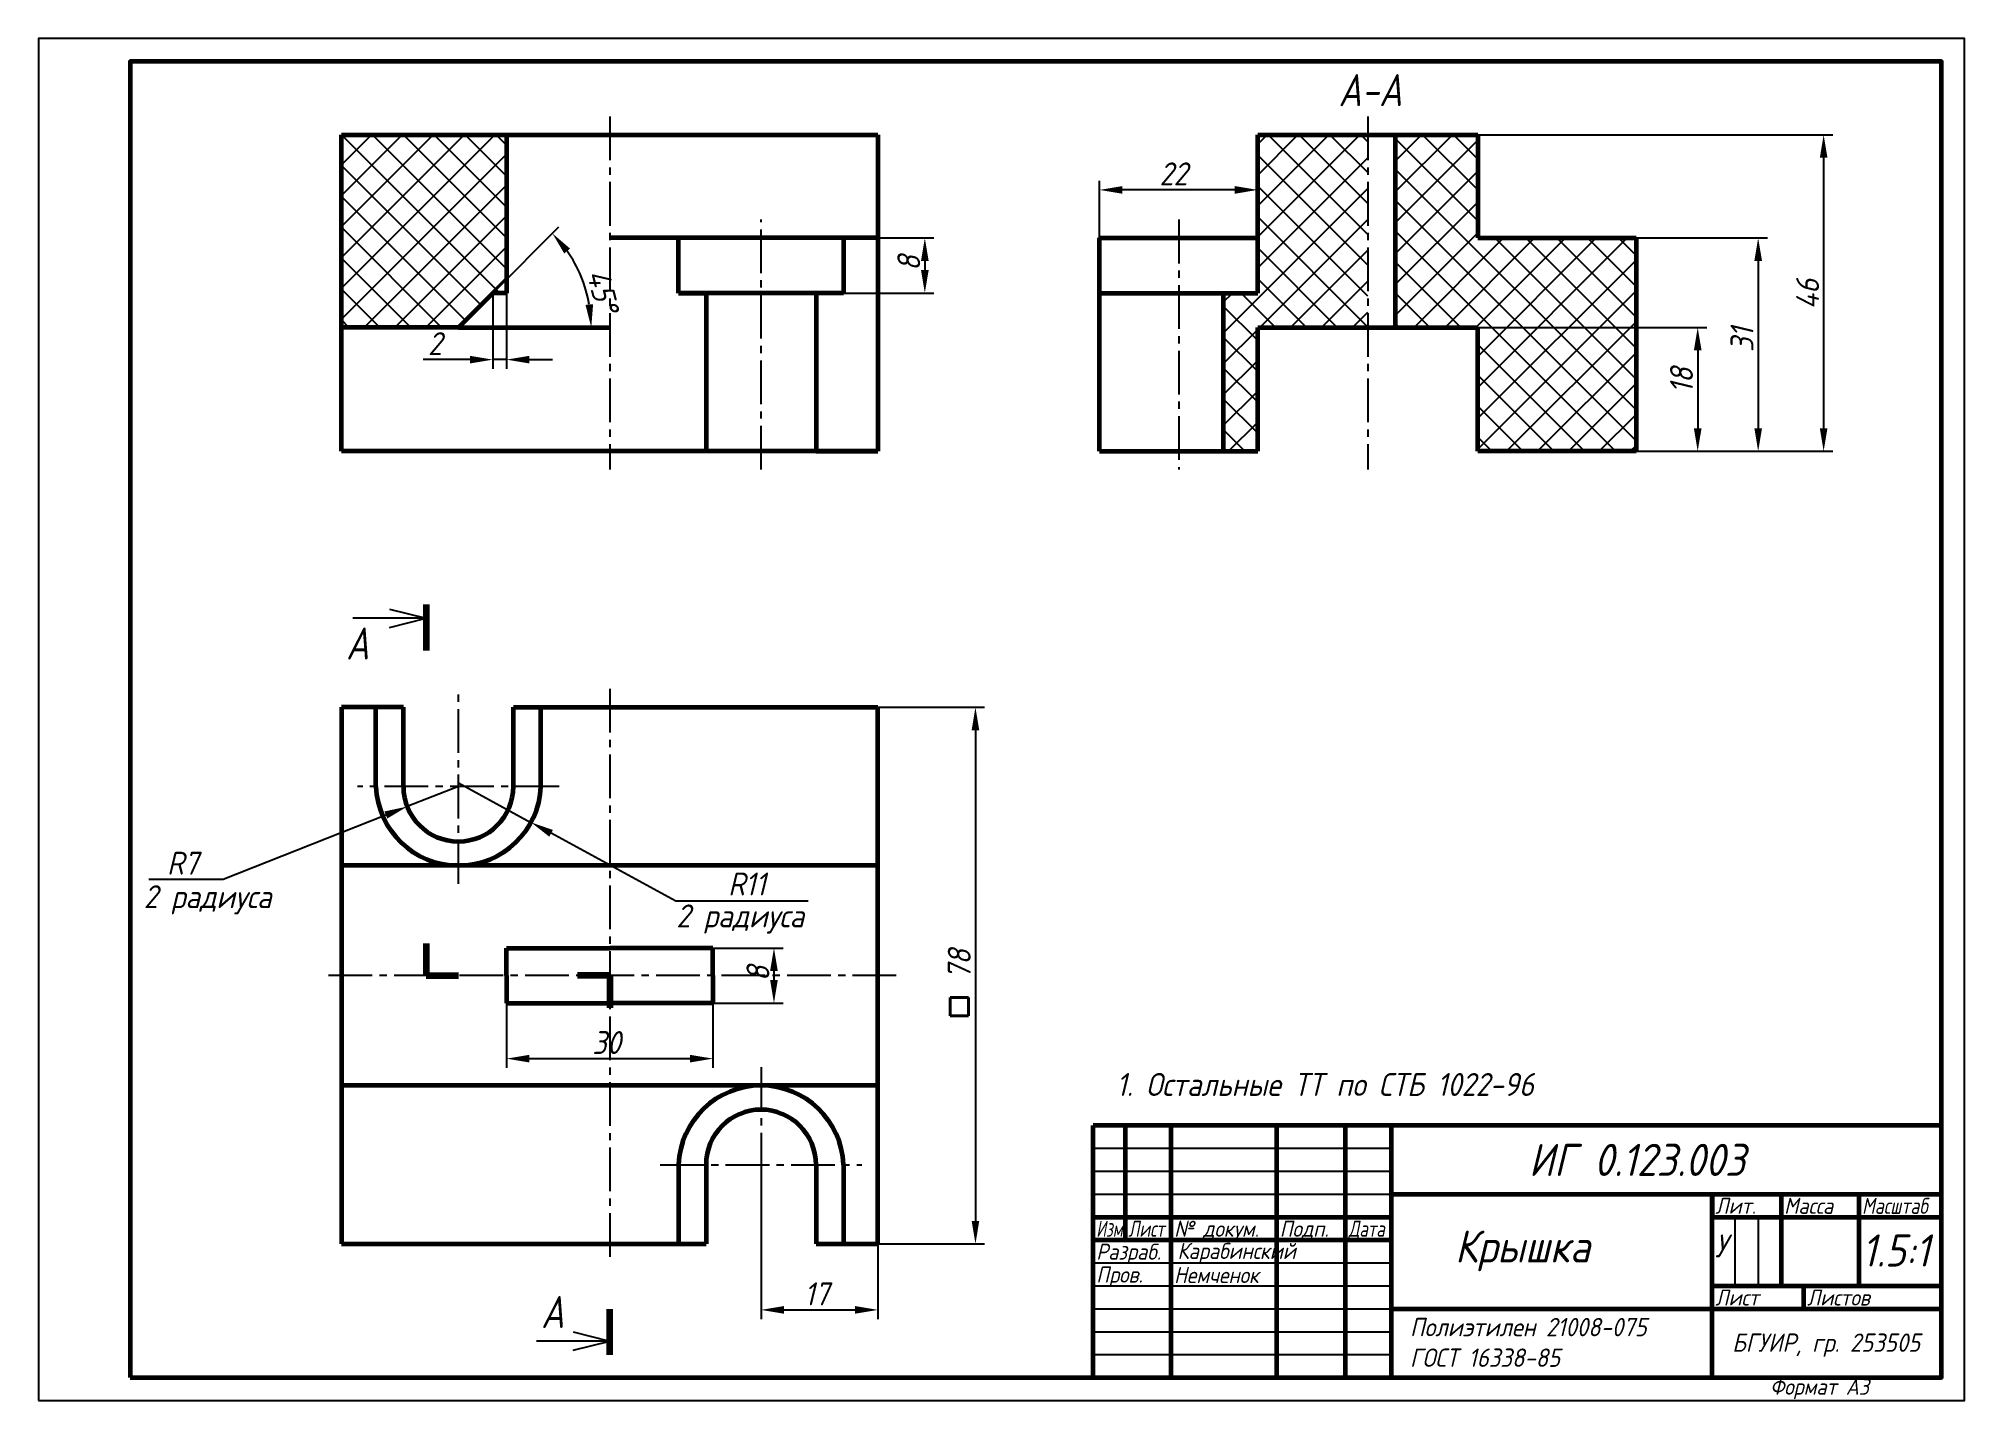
# Model space of a CAD drawing. Header units: millimetres. Extents: x 0 to 420, y 0 to 297.
import ezdxf

# ---------------------------------------------------------------- set-up
doc = ezdxf.new("R2010")
doc.units = ezdxf.units.MM
doc.header["$LTSCALE"] = 0.5
doc.linetypes.add('осевая2', pattern=[28.575, 19.05, -3.175, 3.175, -3.175])
doc.layers.get('0').update_dxf_attribs({"lineweight": 60})
doc.layers.get('Defpoints').update_dxf_attribs({"color": 5})
doc.layers.add('1-оси', color=1, linetype='осевая2')
doc.layers.add('3-размеры', color=6, linetype='Continuous')
doc.layers.add('4-текст', color=7, linetype='Continuous', true_color=0x00ad00)
doc.styles.get("Standard").update_dxf_attribs({"font": 'isocpeui.ttf', "width": 0.9})
doc.dimstyles.new('Standart', dxfattribs={"dimtxt": 5, "dimasz": 5, "dimexe": 2, "dimexo": 0, "dimgap": 1, "dimtad": 1, "dimtoh": 1, "dimdec": 0, "dimtxsty": 'Standard', "dimcen": 2.5, "dimadec": 0, "dimazin": 0, "dimtfac": 1, "dimtdec": 0, "dimtmove": 0, "dimatfit": 3, "dimldrblk": 'DOTSMALL', "dimfxl": 1, "dimarcsym": 0})
pattern_1 = [(45, (-887.051, -37.0647), (-3.367596, 3.367596), []), (135, (-887.051, -37.0647), (-3.367596, -3.367596), [])]

# ---------------------------------------------------------------- blocks, each defined once
blk = doc.blocks.new('*D2')
at = {"layer": '3-размеры', "color": 0, "lineweight": -2}
blk.add_line((99.06, 241.5), (113.47, 255.91), dxfattribs=at)
blk.add_arc((91.56, 234), 28.98, 9.8976, 35.1024, dxfattribs=at)
for points in [[(114.64, 250.13), (115.91, 251.2), (112.06, 254.5)], [(120.94, 239.06), (119.28, 238.91), (120.54, 234)]]:
    blk.add_solid(points, dxfattribs=at)
at = {"layer": 'Defpoints', "color": 0, "lineweight": -2}
for p in [(116.66, 248.49), (99.06, 241.5), (91.56, 234), (91.56, 234), (124.56, 234)]:
    blk.add_point(p, dxfattribs=at)
at = {"layer": '3-размеры', "color": 0, "lineweight": -2, "insert": (123.04, 242), "char_height": 5, "attachment_point": 5, "rotation": 284.256}
blk.add_mtext('45°', dxfattribs=at)
blk = doc.blocks.new('_DotSmall')
at = {"color": 0, "linetype": 'ByBlock', "const_width": 0.5}
blk.add_lwpolyline([(-0.0625, 0, 1), (0.0625, 0, 1)], format="xyb", close=True, dxfattribs=at)

msp = doc.modelspace()

# ---------------------------------------------------------------- hatches: boundary and pattern name
at = {"lineweight": -2}
h = msp.add_hatch(dxfattribs=at)
h.set_pattern_fill('ANSI37', scale=1.5, style=0)
h.set_pattern_definition(pattern_1)
h.paths.add_polyline_path([(102.06, 276), (66.06, 276), (66.06, 234), (91.56, 234), (99.06, 241.5), (102.06, 241.5)])
h = msp.add_hatch(dxfattribs=at)
h.set_pattern_fill('ANSI37', scale=1.5, style=0)
h.set_pattern_definition(pattern_1)
h.paths.add_polyline_path([(289.87, 276), (265.87, 276), (265.87, 253.5), (265.87, 241.5), (258.37, 241.5), (258.37, 207), (265.87, 207), (265.87, 234), (289.87, 234)])
h = msp.add_hatch(dxfattribs=at)
h.set_pattern_fill('ANSI37', scale=1.5, style=0)
h.set_pattern_definition(pattern_1)
h.paths.add_polyline_path([(348.37, 253.5), (313.87, 253.5), (313.87, 276), (295.87, 276), (295.87, 234), (313.87, 234), (313.87, 207), (348.37, 207)])

# ---------------------------------------------------------------- linework, layer by layer
at = {"color": 7}
for p, q in [((66.06, 276), (183.06, 276)), ((66.06, 207), (66.06, 276)), ((102.06, 276), (102.06, 241.5)), ((183.06, 276), (183.06, 207)), ((265.87, 253.5), (265.87, 276)), ((265.87, 276), (289.87, 276)), ((289.87, 276), (313.87, 276)), ((295.87, 276), (295.87, 234)), ((313.87, 276), (313.87, 253.5)), ((183.06, 253.5), (124.56, 253.5)), ((139.56, 241.5), (139.56, 253.5)), ((175.56, 253.5), (175.56, 241.5)), ((231.37, 207), (231.37, 253.5)), ((231.37, 253.5), (265.87, 253.5)), ((265.87, 241.5), (265.87, 253.5)), ((313.87, 253.5), (348.37, 253.5)), ((348.37, 253.5), (348.37, 207)), ((99.06, 241.5), (91.56, 234)), ((102.06, 241.5), (99.06, 241.5)), ((175.56, 241.5), (139.56, 241.5)), ((139.56, 241.5), (145.56, 241.5)), ((145.56, 241.5), (145.56, 207)), ((169.56, 241.5), (169.56, 207)), ((231.37, 241.5), (265.87, 241.5)), ((231.37, 241.5), (258.37, 241.5)), ((258.37, 241.5), (258.37, 207)), ((91.56, 234), (66.06, 234)), ((91.56, 234), (124.56, 234)), ((265.87, 207), (265.87, 234)), ((265.87, 234), (313.87, 234)), ((313.87, 207), (313.87, 234)), ((183.06, 207), (66.06, 207)), ((169.56, 207), (183.06, 207)), ((231.37, 207), (265.87, 207)), ((348.37, 207), (313.87, 207)), ((66.06, 151.16), (66.06, 34.16)), ((79.56, 151.16), (66.06, 151.16)), ((73.56, 133.91), (73.56, 151.16)), ((79.56, 133.91), (79.56, 151.16)), ((103.56, 151.16), (183.06, 151.16)), ((103.56, 133.91), (103.56, 151.16)), ((109.56, 133.91), (109.56, 151.16)), ((183.06, 34.16), (183.06, 151.16)), ((183.06, 116.66), (66.06, 116.66)), ((102.06, 92.66), (102.06, 98.66)), ((102.06, 98.66), (124.56, 98.66)), ((147.06, 98.66), (124.56, 98.66)), ((147.06, 92.66), (147.06, 98.66)), ((102.06, 92.66), (102.06, 86.66)), ((147.06, 92.66), (147.06, 86.66)), ((102.06, 86.66), (124.56, 86.66)), ((147.06, 86.66), (124.56, 86.66)), ((183.06, 68.66), (66.06, 68.66)), ((139.56, 51.41), (139.56, 34.16)), ((145.56, 51.41), (145.56, 34.16)), ((169.56, 51.41), (169.56, 34.16)), ((175.56, 51.41), (175.56, 34.16)), ((365, 45), (365, 40)), ((66.06, 34.16), (145.56, 34.16)), ((169.56, 34.16), (183.06, 34.16))]:
    msp.add_line(p, q, dxfattribs=at)
at = {"color": 7, "lineweight": -2}
for p, q in [((66.06, 276), (102.06, 276)), ((289.87, 276), (295.87, 276)), ((183.06, 253.5), (175.56, 253.5)), ((175.56, 241.5), (169.56, 241.5)), ((145.56, 207), (157.56, 207)), ((265.87, 207), (231.37, 207)), ((348.37, 207), (313.87, 207)), ((66.06, 151.16), (79.56, 151.16)), ((183.06, 151.16), (183.06, 116.66)), ((183.06, 34.16), (183.06, 68.66))]:
    msp.add_line(p, q, dxfattribs=at)
at = {"color": 7, "lineweight": -3}
for p, q in [((76.57, 172.55), (84.56, 170.57)), ((84.56, 170.57), (68.56, 170.57)), ((76.56, 168.57), (84.56, 170.57)), ((230, 55), (295, 55)), ((230, 50), (295, 50)), ((230, 45), (295, 45)), ((370, 25), (370, 40)), ((375, 40), (375, 25)), ((230, 30), (295, 30)), ((230, 25), (295, 25)), ((230, 20), (295, 20)), ((124.56, 12.94), (108.56, 12.94)), ((116.56, 14.94), (124.56, 12.94)), ((116.57, 10.96), (124.56, 12.94)), ((230, 15), (295, 15)), ((230, 10), (295, 10))]:
    msp.add_line(p, q, dxfattribs=at)
at = {"color": 7, "lineweight": 100}
for p, q in [((84.56, 173.57), (84.56, 163.57)), ((84.56, 99.66), (84.56, 92.66)), ((84.56, 92.66), (91.56, 92.66)), ((124.56, 92.66), (117.56, 92.66)), ((124.56, 92.66), (124.56, 85.66)), ((124.56, 9.94), (124.56, 19.94))]:
    msp.add_line(p, q, dxfattribs=at)
at = {"color": 7, "lineweight": 40}
for p, q in [((198.82, 87.86), (198.82, 83.86)), ((202.82, 87.86), (198.82, 87.86)), ((202.82, 83.86), (202.82, 87.86)), ((198.82, 83.86), (202.82, 83.86))]:
    msp.add_line(p, q, dxfattribs=at)
at = {"color": 7, "lineweight": 60}
for p, q in [((415, 60), (230, 60)), ((230, 5), (230, 60)), ((237, 60), (237, 35)), ((247, 5), (247, 60)), ((270, 60), (270, 5)), ((285, 5), (285, 60)), ((295, 60), (295, 5)), ((295, 45), (415, 45)), ((365, 5), (365, 45)), ((380, 45), (380, 25)), ((397, 25), (397, 45)), ((230, 40), (295, 40)), ((365, 40), (415, 40)), ((230, 35), (295, 35)), ((365, 25), (415, 25)), ((385, 20), (385, 25)), ((295, 20), (415, 20))]:
    msp.add_line(p, q, dxfattribs=at)
msp.add_lwpolyline([(20, 5), (415, 5), (415, 292), (20, 292)], close=True, dxfattribs=at)
at = {"color": 7}
for centre, radius, start, end in [((91.56, 134.67), 18.02, 182.4116, 357.5884), ((91.56, 133.91), 12, 180, 0), ((157.56, 50.65), 18.02, 2.4116, 177.5884), ((157.56, 51.41), 12, 0, 180)]:
    msp.add_arc(centre, radius, start, end, dxfattribs=at)
at = {"layer": '1-оси', "color": 7, "lineweight": -2}
for p, q in [((124.56, 280), (124.56, 203)), ((289.87, 280), (289.87, 203)), ((157.56, 203), (157.56, 257.5)), ((248.67, 257.5), (248.67, 203)), ((91.56, 112.66), (91.56, 155.16)), ((124.56, 155.16), (124.56, 30.16)), ((113.56, 133.91), (69.56, 133.91)), ((187.06, 92.66), (62.06, 92.66)), ((157.56, 72.66), (157.56, 34.16)), ((135.56, 51.41), (179.56, 51.41))]:
    msp.add_line(p, q, dxfattribs=at)
at = {"layer": '3-размеры', "color": 7, "lineweight": -2}
for p, q in [((313.87, 276), (391.29, 276)), ((389.29, 271), (389.29, 212)), ((231.37, 253.5), (231.37, 265.99)), ((265.87, 253.5), (265.87, 265.99)), ((260.87, 263.99), (236.37, 263.99)), ((175.56, 253.5), (195.28, 253.5)), ((348.37, 253.5), (377.01, 253.5)), ((193.28, 248.5), (193.28, 246.5)), ((375.01, 248.5), (375.01, 212)), ((99.06, 241.5), (99.06, 224.97)), ((102.06, 241.5), (102.06, 224.97)), ((175.56, 241.5), (195.28, 241.5)), ((313.87, 234), (363.82, 234)), ((94.06, 226.97), (83.87, 226.97)), ((102.06, 226.97), (99.06, 226.97)), ((107.06, 226.97), (112.06, 226.97)), ((361.82, 229), (361.82, 212)), ((313.87, 207), (363.82, 207)), ((348.37, 207), (377.01, 207)), ((348.37, 207), (391.29, 207)), ((183.06, 151.16), (206.32, 151.16)), ((204.32, 146.16), (204.32, 39.16)), ((91.56, 134.67), (107.39, 126.07)), ((91.56, 133.91), (80.4, 129.51)), ((40.24, 113.67), (75.75, 127.68)), ((138.98, 108.9), (111.79, 123.68)), ((24.04, 113.67), (40.24, 113.67)), ((167.82, 108.9), (138.98, 108.9)), ((147.06, 98.66), (162.38, 98.66)), ((160.38, 93.66), (160.38, 91.66)), ((102.06, 86.66), (102.06, 72.55)), ((147.06, 86.66), (147.06, 72.55)), ((147.06, 86.66), (162.38, 86.66)), ((107.06, 74.55), (142.06, 74.55)), ((183.06, 68.66), (183.06, 17.75)), ((157.56, 51.41), (157.56, 17.75)), ((183.06, 34.16), (206.32, 34.16)), ((162.56, 19.75), (178.06, 19.75))]:
    msp.add_line(p, q, dxfattribs=at)
for points in [[(388.46, 271), (390.12, 271), (389.29, 276)], [(236.37, 264.82), (236.37, 263.15), (231.37, 263.99)], [(260.87, 264.82), (260.87, 263.15), (265.87, 263.99)], [(192.45, 248.5), (194.12, 248.5), (193.28, 253.5)], [(374.18, 248.5), (375.85, 248.5), (375.01, 253.5)], [(192.45, 246.5), (194.12, 246.5), (193.28, 241.5)], [(360.99, 229), (362.66, 229), (361.82, 234)], [(94.06, 227.81), (94.06, 226.14), (99.06, 226.97)], [(107.06, 227.81), (107.06, 226.14), (102.06, 226.97)], [(360.99, 212), (362.66, 212), (361.82, 207)], [(374.18, 212), (375.85, 212), (375.01, 207)], [(388.46, 212), (390.12, 212), (389.29, 207)], [(203.49, 146.16), (205.15, 146.16), (204.32, 151.16)], [(75.44, 128.45), (76.06, 126.9), (80.4, 129.51)], [(112.18, 124.41), (111.39, 122.95), (107.39, 126.07)], [(159.54, 93.66), (161.21, 93.66), (160.38, 98.66)], [(159.54, 91.66), (161.21, 91.66), (160.38, 86.66)], [(107.06, 75.38), (107.06, 73.71), (102.06, 74.55)], [(142.06, 75.38), (142.06, 73.71), (147.06, 74.55)], [(203.49, 39.16), (205.15, 39.16), (204.32, 34.16)], [(162.56, 20.59), (162.56, 18.92), (157.56, 19.75)], [(178.06, 20.59), (178.06, 18.92), (183.06, 19.75)]]:
    msp.add_solid(points, dxfattribs=at)
at = {"layer": 'Defpoints', "color": 7}
msp.add_lwpolyline([(0, 0), (420, 0), (420, 297), (0, 297)], close=True, dxfattribs=at)

# ---------------------------------------------------------------- texts
at = {"color": 7}
for s, height, width, p in [('А-А', 7, 0.8, (283.49, 282.25)), ('А', 7, 0.8, (67.06, 161.58)), ('1. Остальные ТТ по СТБ 1022-96', 5, 0.9, (235.06, 66.41)), ('ИГ 0.123.003', 7, 0.9, (325, 48.97)), ('Крышка', 7, 0.9, (308.9, 30.09)), ('1.5:1', 7, 0.9, (397.63, 29.21)), ('А', 7, 0.8, (109.61, 15.79)), ('БГУИР, гр. 253505', 4, 0.9, (369.34, 10.61))]:
    msp.add_text(s, height=height, dxfattribs=dict(at, width=width)).set_placement(p)
at = {"color": 7, "lineweight": -3, "width": 0.9}
msp.add_text('Формат А3', height=3.5, dxfattribs=at).set_placement((377.6, 1.25))
at = {"color": 7, "lineweight": 20, "char_height": 5, "attachment_point": 1}
for insert in [(22.94, 112.36), (139.09, 108.17)]:
    msp.add_mtext_dynamic_manual_height_columns('2 радиуса', width=40.1781, gutter_width=50, heights=[0], dxfattribs=dict(at, insert=insert))
at = {"color": 7, "insert": (248.39, 34.36), "char_height": 3.5, "width": 19.6947, "attachment_point": 1}
msp.add_mtext('Карабинский', dxfattribs=at)
at = {"color": 7, "attachment_point": 1}
for s, width, insert, char_height in [('У', 2.2977, (365.56, 36.2), 5), ('Полиэтилен 21008-075 \\PГОСТ 16338-85', 73.0695, (299.08, 18), 4)]:
    msp.add_mtext_dynamic_manual_height_columns(s, width=width, gutter_width=25, heights=[0], dxfattribs=dict(at, insert=insert, char_height=char_height))
at = {"layer": '3-размеры', "color": 7, "lineweight": -2, "char_height": 5, "attachment_point": 5}
for s, insert in [('22', (247.51, 267.49)), ('2', (86.47, 230.47)), ('R7', (31.45, 117.17)), ('R11', (154.49, 112.63)), ('30', (123.88, 78.05)), ('17', (169.7, 23.25))]:
    msp.add_mtext(s, dxfattribs=dict(at, insert=insert))
at = {"layer": '3-размеры', "color": 7, "lineweight": -2, "char_height": 5, "attachment_point": 5, "rotation": 90}
for s, insert in [('8', (189.78, 248.02)), ('46', (385.79, 241.26)), ('31', (371.48, 231.35)), ('18', (358.29, 222.44)), ('78', (200.79, 95.14)), ('8', (156.88, 93.12))]:
    msp.add_mtext(s, dxfattribs=dict(at, insert=insert))
at = {"layer": '4-текст', "color": 7, "lineweight": -3}
for s, width, p in [('Лит.', 0.9, (365.67, 40.7)), ('Масса', 0.9, (380.67, 40.7)), ('Масштаб', 0.8, (397.67, 40.7)), ('Изм.', 0.7, (230.67, 35.7)), ('Лист', 0.75, (237.67, 35.7)), ('№ докум.', 0.9, (247.67, 35.7)), ('Подп.', 0.9, (270.67, 35.7)), ('Дата', 0.75, (285.67, 35.7)), ('Разраб.', 0.9, (230.67, 30.7)), ('Пров.', 0.9, (230.67, 25.7)), ('Немченок', 0.9, (247.64, 25.6)), ('Лист', 0.9, (365.67, 20.7)), ('Листов', 0.9, (385.67, 20.7))]:
    msp.add_text(s, height=3.5, dxfattribs=dict(at, width=width)).set_placement(p)

# ---------------------------------------------------------------- dimensions: what is measured, and where the dimension line sits
at = {"layer": '3-размеры', "color": 7, "lineweight": -2}
dim = msp.add_angular_dim_2l(base=(116.66, 248.49), line1=((91.56, 234), (124.56, 234)), line2=((99.06, 241.5), (91.56, 234)), dimstyle='Standart', dxfattribs=at)
dim.commit()
dim.dimension.update_dxf_attribs({"geometry": '*D2', "text_midpoint": (119.65, 241.14), "dimtype": 162})

doc.saveas('drawing.dxf')
